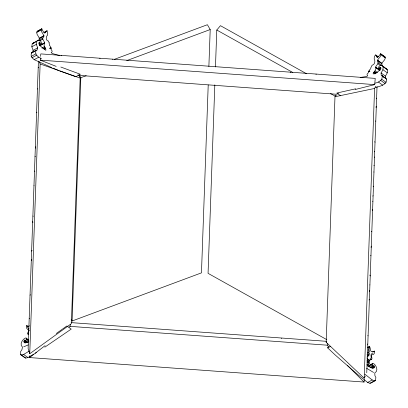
<?xml version="1.0" encoding="UTF-8"?>
<svg xmlns="http://www.w3.org/2000/svg" width="408" height="408" viewBox="0 0 408 408"><rect width="100%" height="100%" fill="white"/><g stroke="black" fill="none" stroke-linecap="round" stroke-linejoin="round"><path stroke-width="0.61" d="M379.833 69.6L378.379 68.554C378.18 67.004 379.481 65.601 380.975 65.377L382.306 65.724L383.112 66.805L387.467 69.931L387.284 72.833L385.433 76.133L385.677 78.555M367.45 347.631C371.3 344.01 369.454 350.834 371.443 351.66L373.59 351.737C375.605 349.753 374.416 354.975 372.739 354.756C370.03 353.736 371.902 357.025 371.994 358.3L371.759 359.111L370.184 359.647L369.597 360.284L369.704 362.248L369.056 363.87L367.282 364.344C366.41 366.95 371.428 367.205 372.922 368.23L373.978 367.945L374.381 367.175L373.784 365.451L373.478 366.455L372.754 366.022L372.213 365.017L372.229 364.048L372.693 363.457L373.565 363.518C376.426 365.344 378.7 371.066 374.789 372.953L374.916 375.671L375.895 377.538L375.416 380.623L370.862 383.097L369.898 383.28L367.654 382.459L357.836 374.692L335.427 355.184L327.67 347.886L328.114 346.754M38.439 61.118L28.121 348.57L29.743 353.736L71.364 323.646L80.172 78.091L79.269 75.22M29.743 353.736L40.137 63.959L39.418 61.664M208.213 84.961L201.47 272.86L72.094 321.009L80.82 77.698L79.264 75.016M208.876 66.494L210.202 29.549L207.397 24.72L114.092 59.441M214.822 84.808L208.06 273.34L326.818 339.66M215.465 66.973L216.791 30.034L220.447 25.673L306.464 73.71M365.323 376.069L364.191 378.226L326.176 342.307L334.983 96.752L335.835 95.13M364.191 378.226L374.585 88.454L375.717 86.292M366.767 372.733L377.023 86.501M383.112 66.805L382.934 69.707L381.082 73.001L381.225 75.312L382.005 75.495L382.245 75.97C382.877 80.248 378.379 82.543 374.825 83.242M382.005 75.495L386.6 79.096C387.284 85.022 379.715 86.231 375.569 87.552M379.619 70.36L375.753 67.58C375.365 65.662 378.145 64.683 378.129 62.73C375.243 59.18 382.296 57.411 380.674 53.637C379.976 54.611 376.865 59.476 376.65 56.493C375.697 52.887 373.85 56.987 374.213 59.104C375.329 60.761 375.008 63.816 373.055 64.796C372.407 64.867 371.285 66.03 371.336 66.886C370.535 67.555 371.061 68.529 370.393 69.181C369.582 69.35 369.561 70.411 368.363 71.645L368.368 72.109C369.016 73.017 366.374 73.603 367.149 75.174L367.72 75.801L366.506 76.526L360.208 77.449M281.647 338.538L281.668 338.155M382.48 65.861C379.593 62.307 386.651 60.542 385.025 56.768L380.613 53.688M56.161 66.377L40.275 60.129L40.428 58.257M40.581 56.391L40.785 53.897L375.227 78.387L374.717 84.619L355.169 89.505M364.334 379.532L364.053 382.056L29.605 357.566L29.82 355.669M69.105 327.129L70.105 326.359L70.314 324.462M329.021 346.984L327.226 345.188L327.435 343.291M367.016 354.822L368.195 355.271L368.623 354.955C369.653 352.114 366.858 348.784 369.475 346.53M41.794 28.82C39.403 32.283 46.451 35.195 42.738 38.168L38.184 40.647C41.902 37.674 34.848 34.757 37.24 31.299L41.794 28.82C42.361 29.927 44.702 35.144 45.477 32.237L47.037 30.717L47.741 33.757L47.537 35.18L46.517 36.394L46.323 39.229L47.211 40.616L48.399 40.973L48.169 41.794L49.286 42.34L49.077 43.289C49.791 44.064 49.057 44.957 49.633 45.696C50.439 45.966 50.266 46.986 51.296 48.43L51.204 48.883C50.327 49.648 53.009 50.633 51.898 52.086L51.184 52.622L52.321 53.519L59.976 55.723M42.738 38.168C42.355 40.096 45.084 41.488 44.314 43.309L39.76 45.783L39.841 44.656M39.341 44.977L41.366 43.875L41.208 41.912L40.428 40.933L39.245 40.351L37.781 40.494L36.73 41.438L36.317 42.835L36.368 44.324L37.684 47.853L37.092 50.113L36.241 50.174L31.686 52.652L31.171 54.203L31.232 56.396L32.053 57.712L34.196 59.665L51.704 67.601M36.241 50.174L35.899 50.607C34.512 54.468 38.27 57.431 41.55 58.533M25.097 343.021L24.128 342.327L23.899 341.511L24.755 339.895L24.863 340.925L26.29 339.685L26.449 338.727L26.122 338.074L25.306 338.018C22.358 339.492 19.166 344.551 22.486 347.157L21.879 349.819L20.64 351.523L20.533 354.634L24.883 357.76L25.745 358.081L27.974 357.587L33.742 354.129M41.366 43.875L40.708 44.125L39.989 43.641L39.892 42.381L39.25 42.549L39.28 44.37L40.173 45.89L45.839 50.337L45.869 49.174L44.09 45.497L44.314 43.309M37.781 40.494L33.232 42.973L32.176 43.916L31.814 46.803L33.13 50.332L32.538 52.591M29.111 330.623L29.218 330.24M28.82 331.551L28.519 332.785L28.784 333.668M368.72 362.483L368.184 362.896L367.261 362.095L367.062 362.314M369.495 347.519L369.026 349.748L369.383 351.716M368.546 361.029L368.455 361.197A2.856 1.744 61.5 0 1 368.189 361.447L367.481 361.406A4.406 2.693 61.5 0 1 367.149 361.243M378.379 68.554L378.945 68.896L379.7 68.519L380.016 67.289L380.582 67.549C381.541 69.936 373.427 75.327 373.075 73.756C373.861 71.64 376.39 70.227 375.753 67.58M368.036 359.27L367.827 359.846A2.963 1.81 61.5 0 1 367.649 360.244L367.496 360.397A1.571 0.964 61.5 0 1 367.19 360.483L367.139 360.483M32.084 250.328L31.625 251.119M326.176 342.307L326.742 341.226M371.137 354.501L371.107 354.547A4.478 2.739 61.5 0 0 370.949 354.858L371.183 357.877L370.515 358.887A4.855 2.968 61.5 0 1 369.923 359.152L369.77 359.178M30.401 294.739L30.044 295.198M336.36 95.385L335.549 96.349L330.551 93.565M368.944 71.023L368.684 71.874L369.515 71.385L369.133 70.931L369.908 71.716M372.866 353.037L372.132 353.45A4.728 2.892 61.5 0 1 371.637 353.481L371.515 353.471M375.926 107.421L376.283 107.136M367.43 344.311L367.786 344.031M368.99 299.967L369.378 299.671M370.586 255.791L370.959 255.51M372.728 196.044L373.101 195.784M374.309 151.776L374.692 151.506M29.605 357.566L45.104 345.622M61.95 329.46L56.289 333.509M62.45 329.108L66.861 325.977L71.211 329.103L44.839 347.142M20.533 354.634L21.389 354.95L23.618 354.455L29.386 351.002M35.312 353.185L36.363 352.558M37.24 31.299L41.851 28.881M36.898 31.773L41.453 29.294M36.827 32.365L41.381 29.886M43.957 32.354L47.037 30.717M44.365 32.839L45.88 32.013M39.408 38.184L43.957 35.705M39.448 38.311L44.003 35.833M39.454 38.582L44.003 36.103M32.176 43.916L36.73 41.438M39.26 41.096L42.804 39.168M38.877 42.932L39.892 42.381M31.814 46.803L36.368 44.324M38.944 43.09L39.953 42.539M38.847 43.549L39.857 42.998M38.974 44.192L39.989 43.641M39.194 44.951L40.708 44.125M39.964 45.273L44.518 42.794M39.913 45.63L44.467 43.156M33.13 50.332L37.684 47.853M31.345 53.081L35.899 50.607M31.686 52.652L33.125 52.229M41.84 48.006L44.37 46.629M42.789 48.598L44.809 47.496M43.702 48.68L45.217 47.853M44.069 49.225L45.589 48.404M31.232 56.396L35.782 53.922M32.053 57.712L36.608 55.233M49.791 48.277L50.806 47.726L50.873 48.623L50.113 47.904L50.806 47.726M49.858 48.373L50.867 47.823M50.036 48.414L51.046 47.863M34.196 59.665L38.745 57.191M327.67 347.886L330.704 346.234M367.496 347.682L369.52 346.581M367.424 353.027L368.944 352.201M372.892 351.931L374.411 351.104M372.948 351.941L374.468 351.115M367.608 355.506L368.623 354.955M369.23 360.488L371.759 359.111M367.078 364.497L368.087 363.946M366.996 364.941L369.056 363.87M368.144 365.93L372.693 363.457M368.179 366.251L372.229 364.048M369.179 366.665L372.213 365.017M370.224 367.399L372.754 366.022M373.045 366.323L374.06 365.772M371.683 367.139L372.698 366.588M370.949 367.832L373.478 366.455M371.29 368.021L374.325 366.369M372.356 368.276L374.381 367.175M367.654 382.459L372.208 379.981L374.452 380.807L375.416 380.623M369.898 383.28L374.452 380.807M28.269 344.898L23.7 346.831M80.82 77.698L86.185 75.699M126.73 60.613L210.202 29.549M28.917 341.69L25.061 342.756L24.128 342.327M32.115 52.775L32.416 52.688M355.73 88.796L336.809 93.044L340.68 95.824M338.671 93.626L336.228 94.233L79.106 75.403L77.928 74.944M334.983 96.752L374.585 88.454M368.669 362.493L367.552 361.921M37.439 88.964L37.771 88.898M32.65 222.482L33.002 222.416M31.329 259.376L31.707 259.304M29.213 318.403L29.544 318.337M28.948 325.773L29.31 325.701M35.323 147.987L35.7 147.915M33.232 42.973L34.206 42.876M367.108 356.266C368.725 356.694 369.546 354.787 369.199 353.476A7.176 4.386 61.5 0 0 369.092 352.93M29.004 328.389L28.886 328.384A4.728 2.718 -54.3 0 1 28.433 328.282L27.504 327.252M40.275 60.129L374.717 84.619M71.15 322.616L326.39 341.307M70.105 326.359L327.226 345.188M367.618 361.932C368.827 362.569 369.393 360.137 368.149 361.09L366.991 360.907L367.919 360.82L368.506 359.387C367.511 359.071 367.282 359.147 366.981 357.806M29.05 326.497L27.387 326.385L26.739 325.645L28.193 326.691M385.774 68.621L386.656 68.855L387.467 69.931M28.728 334.483L27.764 333.923L27.693 333.091C27.928 331.888 30.376 328.95 27.637 329.486L26.556 328.073L26.326 326.441L26.683 325.65L28.137 326.691M40.137 63.959L80.172 78.091M375.962 106.269L376.309 106.391M375.442 121.013L375.778 121.13M373.835 165.286L374.192 165.413M372.275 209.559L372.606 209.676M369.311 291.419L369.668 291.547M370.923 247.161L371.255 247.279M367.741 335.702L368.077 335.825M59.685 70.921L75.801 76.74L80.356 74.266L60.818 67.034M52.841 68.08L58.548 70.467M216.791 30.034L292.817 72.491M373.575 372.453L366.639 368.302M380.909 54.152L385.259 57.283M380.868 54.748L385.218 57.875M375.472 54.769L378.425 56.85M376.314 56.212L377.767 57.258M377.441 60.124L381.791 63.255M377.375 60.246L381.725 63.373M377.324 60.512L381.674 63.643M378.129 62.73L386.656 68.855M377.89 63.709L380.791 65.795M380.016 67.289L380.98 67.988M379.93 67.437L380.894 68.131M382.934 69.707L387.284 72.833M379.935 67.901L380.904 68.6M379.7 68.519L380.669 69.212M378.945 68.896L379.914 69.59M375.651 67.045L380.006 70.176L379.991 70.538L375.635 67.407M381.082 73.001L385.433 76.133M375.1 70.849L377.522 72.588M382.245 75.97L386.6 79.096M382.072 75.908L384.127 77.398M374.539 71.64L375.992 72.685M374.1 71.941L376.033 73.328M373.657 72.425L375.59 73.817M381.76 79.259L386.111 82.385M380.761 80.437L385.116 83.569M378.43 82.064L382.78 85.19M27.764 333.923L28.733 334.616M26.122 338.074L28.54 339.813M26.449 338.727L28.866 340.466M26.29 339.685L28.708 341.42M25.612 340.603L28.03 342.343M25.898 341.21L26.862 341.909M24.72 340.481L26.658 341.873M24.863 340.925L27.28 342.664M24.087 340.721L26.505 342.46M23.899 341.511L25.831 342.899M23.618 354.455L27.974 357.587M21.389 354.95L25.745 358.081M34.502 170.988L34.864 171.304M38.214 67.483L38.607 67.83M364.844 374.156L372.208 379.981M36.608 112.169L36.934 112.491M33.002 216.026L33.262 216.301M347.438 365.42L364.053 382.056M35.027 156.244L35.318 156.626M376.4 98.129L376.594 98.389M372.718 201.195L372.902 201.45M374.294 157.019L374.483 157.284M371.81 231.79L371.474 231.244M369.505 290.557L369.694 290.833M375.023 142.208L374.717 141.714M71.16 319.398L72.094 321.009M373.427 186.68L373.157 186.155M370.229 275.915L369.842 275.063M37.296 31.36L37.47 31.722M39.612 38.291L39.632 38.372A4.478 2.739 61.5 0 1 39.719 38.837L39.719 38.984M316.083 74.057L316.088 74.511M290.598 72.191L290.603 72.542M112.669 59.16L112.669 59.435M99.929 58.227L99.934 58.681M61.649 55.422L61.654 55.753M31.304 260.095A4.677 2.632 -17.5 0 1 31.635 260.406M32.854 221.457A3.56 2.004 -17.5 0 1 32.686 221.641M35.71 146.824A4.677 2.632 -17.5 0 1 35.353 147.268M33.971 185.727A3.56 2.004 -17.5 0 1 34.078 185.803M373.952 172.064A4.677 2.555 27.7 0 1 373.871 171.946M372.31 210.696A3.56 1.943 27.7 0 1 372.57 210.518M369.816 284.947A4.677 2.555 27.7 0 1 369.903 284.891M371.285 246.437A3.56 1.943 27.7 0 1 371.086 246.151"/></g></svg>
